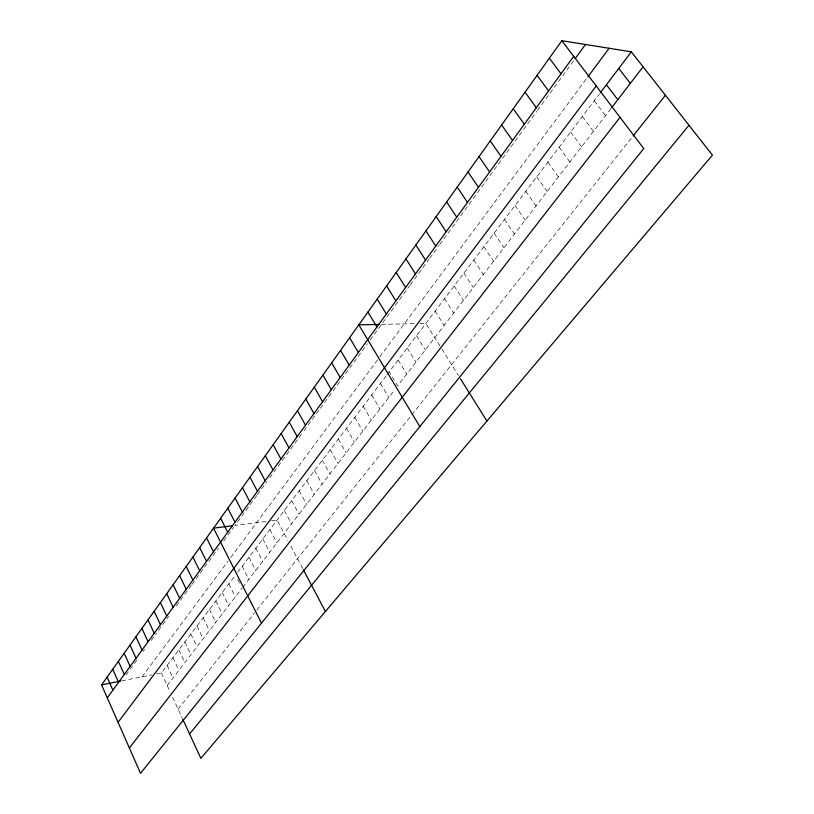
<?xml version="1.0" encoding="UTF-8"?>
<svg xmlns="http://www.w3.org/2000/svg" width="814" height="814" viewBox="0 0 814 814"><rect width="100%" height="100%" fill="white"/><g stroke="black" fill="none" stroke-linecap="round" stroke-linejoin="round"><path stroke-width="0.61" stroke-dasharray="4.07 3.05" d="M125.926 675.091L137.332 659.442M143.152 651.454L144.607 649.46M151.262 640.323L156.502 633.129M158.527 630.351L168.712 616.371M176.343 605.901L187.658 590.384M189.092 588.41L191.259 585.439M191.982 584.452L218.254 548.402M223.769 540.822L233.577 527.37M256.756 495.573L234.992 525.437L266.89 521.367M257.499 494.546L266.972 481.552M269.729 477.767L303.246 431.776M303.988 430.759L319.699 409.198M320.401 408.231L367.358 343.803M370.156 339.957L409.523 285.938M410.266 284.92L428.968 259.259M429.68 258.282L438.929 245.584M439.662 244.597L536.731 111.396M537.474 110.378L574.43 59.656M142.053 676.831L227.951 561.222M230.749 557.458L379.049 357.875M379.802 356.868L587.118 77.849M156.583 673.941L161.396 672.985L234.697 576.088M237.668 572.161L386.294 375.702M387.026 374.735L599.592 93.773M167.196 685.52L242.033 588.217M242.786 587.24L394.698 389.743M610.887 108.669L397.67 385.887L389.234 371.825M178.124 709.167L254.497 612.952M256.807 610.042L632.315 136.935M121.713 680.87L151.77 674.898M271.418 520.787L277.086 520.065L288.044 540.791M381.522 324.369L415.15 323.646M419.912 323.545L425.854 323.412L441.208 347.975M594.281 100.783L605.504 115.669M582.376 116.534L593.426 131.38M570.665 132L581.552 146.815M559.167 147.202L569.881 161.986M547.863 162.149L558.414 176.892M536.741 176.842L547.14 191.544M525.813 191.29L536.06 205.952M515.069 205.494L525.172 220.116M504.497 219.465L514.458 234.045M494.108 233.201L503.917 247.741M483.882 246.713L493.559 261.223M473.819 260.012L483.353 274.481M463.919 273.097L473.331 287.515M454.181 285.979L463.451 300.356M444.586 298.657L453.734 312.983M435.144 311.131L444.179 325.417M441.86 349.002L458.536 375.692M416.483 335.806L425.264 350M407.254 347.995L415.923 362.149M398.178 360.002L406.725 374.104M380.423 383.465L388.756 397.476M371.754 394.932L379.975 408.893M363.207 406.217L371.326 420.136M354.792 417.348L362.8 431.206M346.51 428.296L354.416 442.124M338.339 439.102L346.143 452.869M330.291 449.735L338.003 463.461M322.354 460.225L329.975 473.901M314.54 470.553L322.059 484.177M306.837 480.738L314.265 494.322M299.237 490.781L306.573 504.314M291.748 500.681L299.003 514.163M284.361 510.439L291.524 523.88M290.812 546.041L302.767 568.64M269.902 529.558L276.902 542.897M262.82 538.919L269.729 552.207M255.83 548.158L262.668 561.395M248.942 557.264L255.698 570.461M242.145 566.249L248.819 579.405M237.637 579.487L240.384 584.94M228.815 583.872L235.348 596.927M222.283 592.5L228.734 605.514M215.832 601.027L222.222 613.99M209.473 609.442L215.781 622.354M203.185 617.745L209.432 630.606M196.988 625.935L203.164 638.756M190.863 634.025L196.978 646.794M184.819 642.022L190.873 654.741M178.856 649.908L184.839 662.586M172.965 657.692L178.887 670.329M167.145 665.384L173.006 677.97M161.396 672.985L170.167 691.951M172.639 697.303L182.275 718.131"/><path stroke-width="1.22" d="M561.853 40.7L643.762 148.586L140.517 773.3L101.567 684.869L561.853 40.7L631.318 51.831L712.433 155.128L200.875 758.353L182.794 719.261M107.285 697.852L573.707 56.319M575.172 58.649L585.49 44.485M587.85 76.872L609.096 48.27M118.071 722.333L596.235 85.989M600.345 92.765L631.318 51.831M611.66 107.672L643.091 66.809M129.365 747.985L620.044 117.348M633.109 135.948L665.414 95.248M189.581 733.923L688.98 125.264M101.567 684.869L120.594 681.094M232.621 525.732L213.533 528.164L261.477 623.148M379.019 324.42L358.811 324.857L419.8 426.617M618.752 68.437L630.331 83.394M606.41 84.758L617.806 99.674M549.348 58.191L561.019 73.779M537.087 75.366L548.555 90.914M525.04 92.216L536.334 107.733M513.227 108.75L524.328 124.237M501.617 124.99L512.555 140.435M490.221 140.944L500.986 156.349M479.029 156.603L489.631 171.968M468.04 171.988L478.469 187.312M457.234 187.108L467.511 202.391M446.621 201.953L456.746 217.196M436.192 216.555L446.164 231.756M425.946 230.901L435.765 246.052M415.862 245.004L425.539 260.114M405.952 258.872L415.496 273.931M396.214 272.507L405.616 287.525M460.429 378.714L486.914 421.062M386.63 285.918L395.899 300.885M377.208 299.114L386.345 314.031M367.928 312.088L376.943 326.963M349.613 337.729L358.374 352.493M340.567 350.386L349.206 365.11M331.674 362.841L340.191 377.513M322.914 375.091L331.318 389.713M314.296 387.159L322.578 401.729M305.81 399.023L313.99 413.543M297.466 410.714L305.525 425.183M289.245 422.222L297.202 436.63M281.145 433.547L289.001 447.914M273.178 444.698L280.932 459.015M265.323 455.687L272.985 469.953M257.59 466.514L265.15 480.718M303.347 569.739L325.417 611.487M249.979 477.167L257.438 491.32M242.47 487.667L249.837 501.77M235.083 498.015L242.358 512.067M227.798 508.211L234.981 522.212M220.614 518.264L227.717 532.214M206.563 537.932L213.492 551.77M199.684 547.557L206.532 561.345M192.908 557.041L199.664 570.787M186.223 566.402L192.908 580.087M179.629 575.63L186.233 589.265M173.128 584.727L179.66 598.31M166.707 593.701L173.168 607.234M160.389 602.553L166.768 616.035M154.151 611.283L160.46 624.714M147.995 619.902L154.233 633.282M141.921 628.398L148.087 641.727M135.918 636.792L142.023 650.071M130.006 645.064L136.04 658.292M124.166 653.235L130.138 666.412M118.406 661.304L124.308 674.43M112.719 669.261L118.559 682.336M107.102 677.116L112.881 690.14"/></g></svg>
